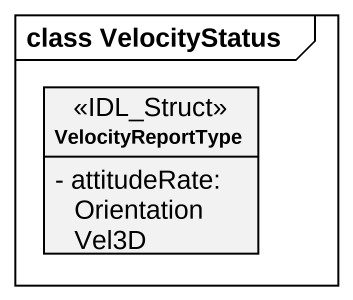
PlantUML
@startuml
mainframe class VelocityStatus
hide circle
hide empty members
skinparam classAttributeIconSize 0
class VelocityReportType <<IDL_Struct>> {
  - attitudeRate: OrientationVel3D
}
@enduml
